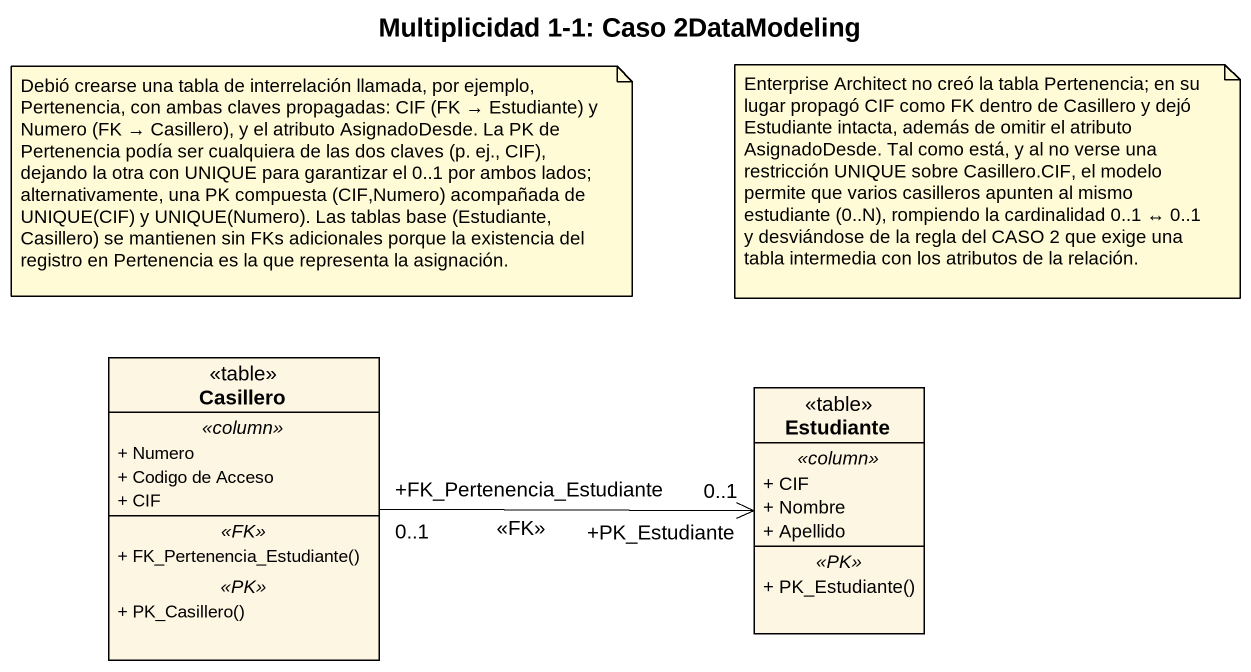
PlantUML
@startuml
title Multiplicidad 1-1: Caso 2DataModeling
hide circle
hide empty members
skinparam classAttributeIconSize 0
class Casillero <<table>> {
  .. <<column>> ..
  + Numero
  + Codigo de Acceso
  + CIF
  .. <<FK>> ..
  + FK_Pertenencia_Estudiante()
  .. <<PK>> ..
  + PK_Casillero()
}
class Estudiante <<table>> {
  .. <<column>> ..
  + CIF
  + Nombre
  + Apellido
  .. <<PK>> ..
  + PK_Estudiante()
}
Casillero "+FK_Pertenencia_Estudiante\n0..1" -right-> "+PK_Estudiante\n0..1" Estudiante : <<FK>>
note as N1
  Debió crearse una tabla de interrelación llamada, por ejemplo, Pertenencia, con ambas claves propagadas: CIF (FK → Estudiante) y Numero (FK → Casillero), y el atributo AsignadoDesde. La PK de Pertenencia podía ser cualquiera de las dos claves (p. ej., CIF), dejando la otra con UNIQUE para garantizar el 0..1 por ambos lados; alternativamente, una PK compuesta (CIF,Numero) acompañada de UNIQUE(CIF) y UNIQUE(Numero). Las tablas base (Estudiante, Casillero) se mantienen sin FKs adicionales porque la existencia del registro en Pertenencia es la que representa la asignación.
end note
note as N2
  Enterprise Architect no creó la tabla Pertenencia; en su lugar propagó CIF como FK dentro de Casillero y dejó Estudiante intacta, además de omitir el atributo AsignadoDesde. Tal como está, y al no verse una restricción UNIQUE sobre Casillero.CIF, el modelo permite que varios casilleros apunten al mismo estudiante (0..N), rompiendo la cardinalidad 0..1 ↔ 0..1 y desviándose de la regla del CASO 2 que exige una tabla intermedia con los atributos de la relación.
end note
@enduml
